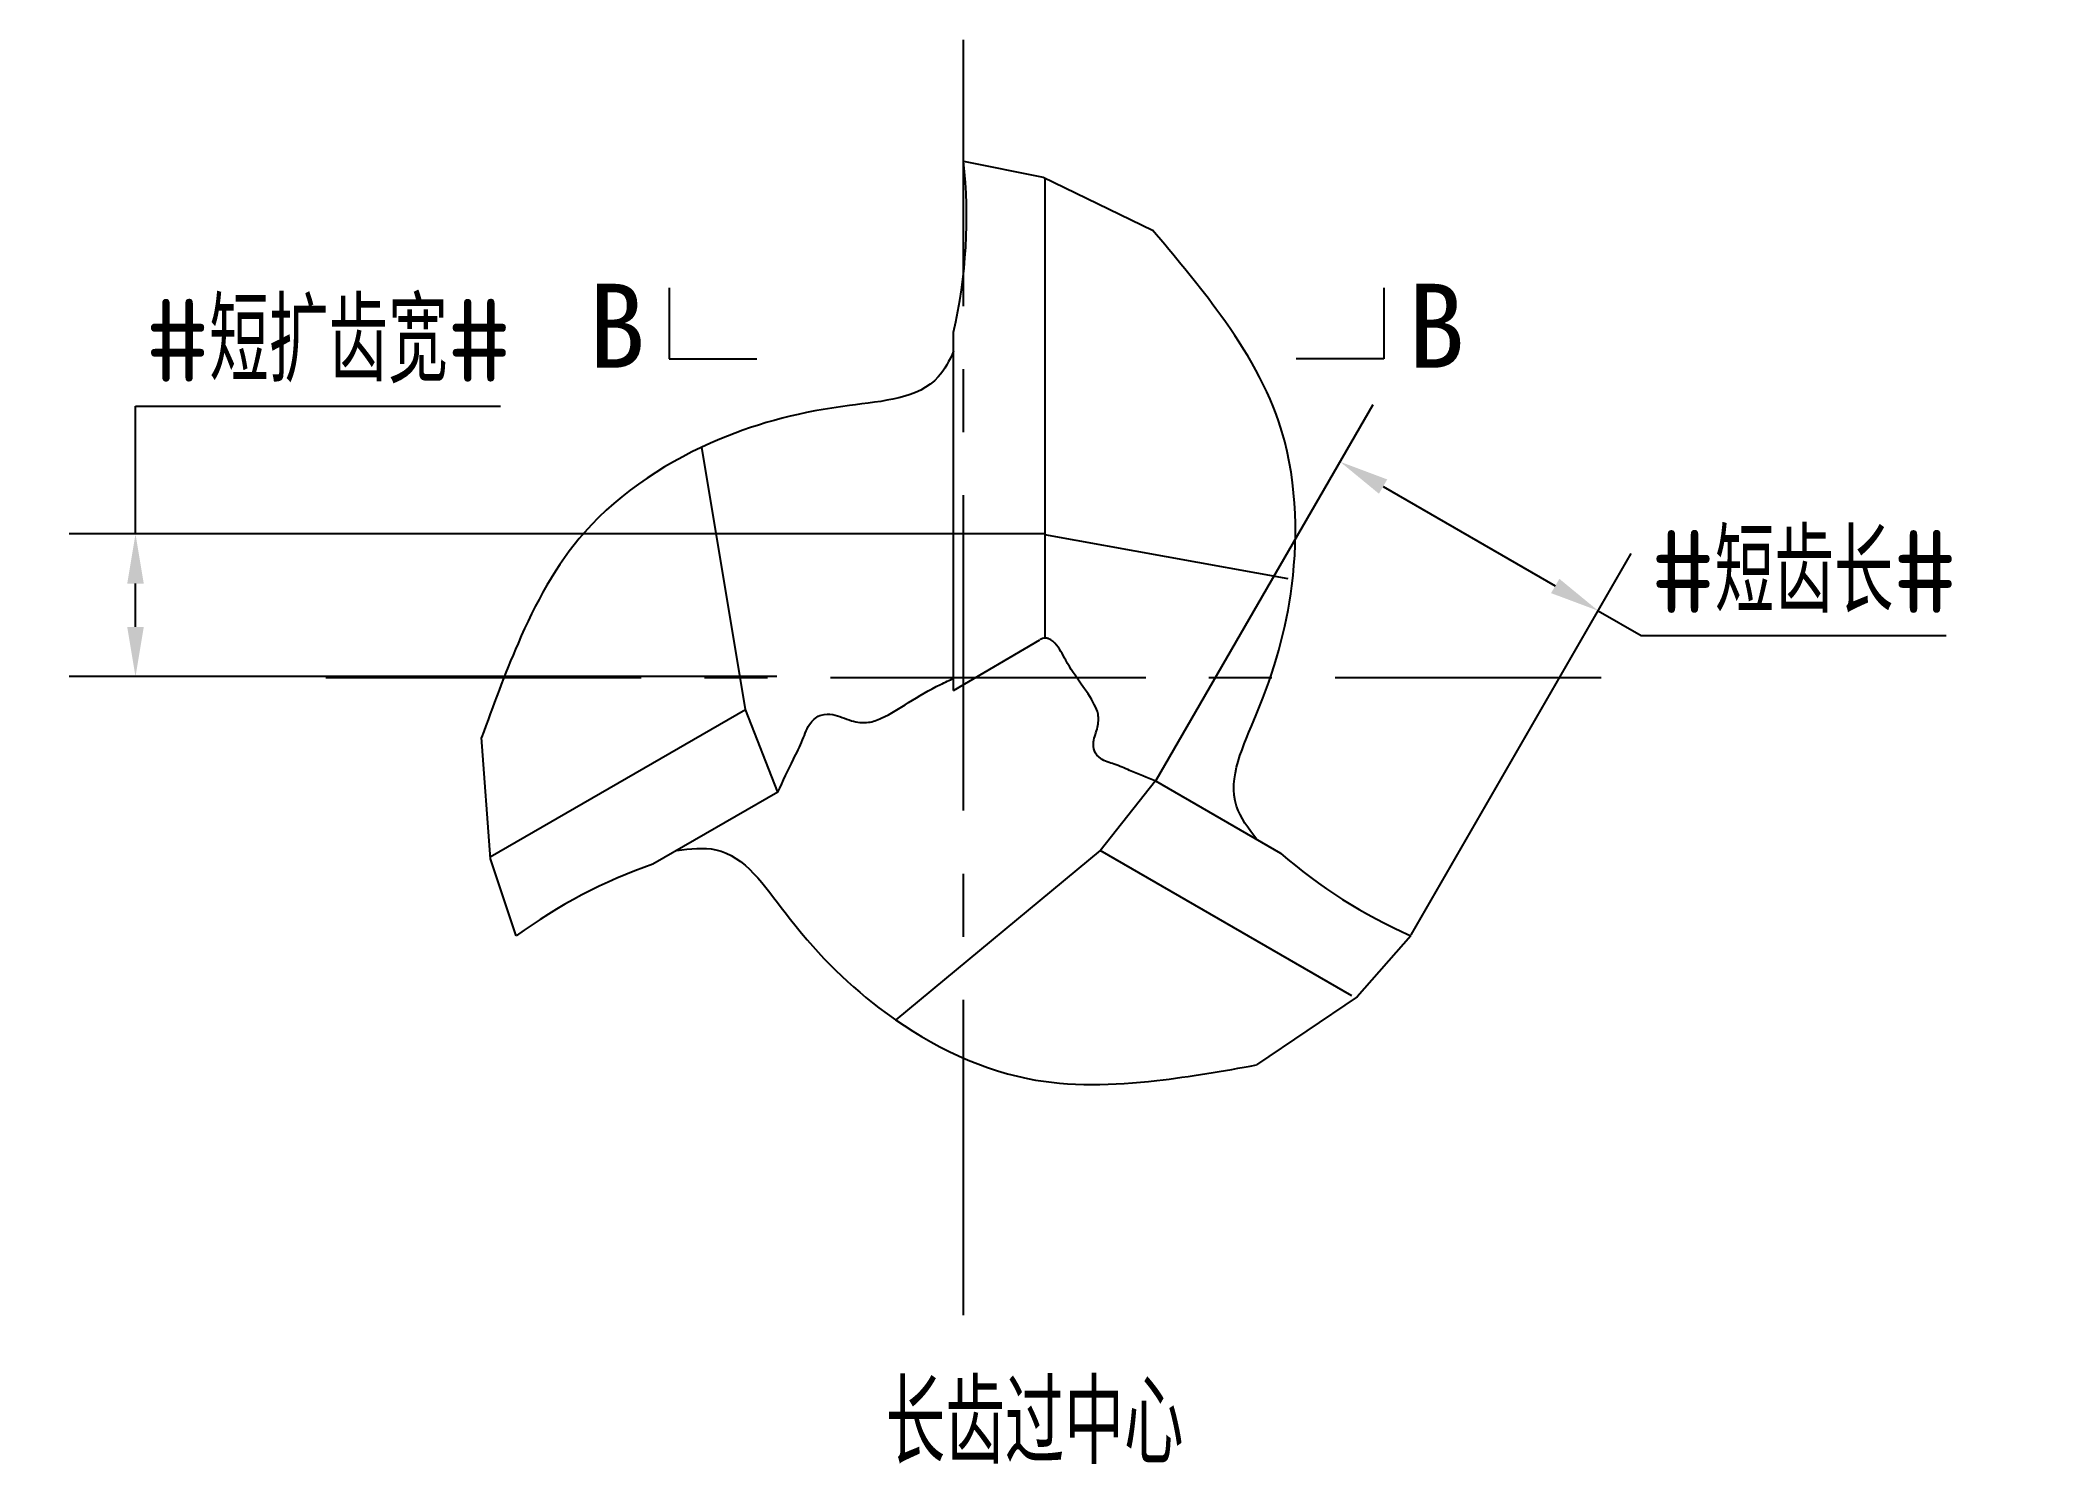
# Model space of a CAD drawing. Header units: millimetres. Extents: x 77.1 to 137.4, y 135.5 to 178.5.
import ezdxf

# ---------------------------------------------------------------- set-up
doc = ezdxf.new("R2010")
doc.units = ezdxf.units.MM
doc.linetypes.add('ACAD_ISO04W100', pattern=[30, 24, -3, 0, -3])
doc.linetypes.add('CENTER', pattern=[50.8, 31.75, -6.35, 6.35, -6.35])
for name, color, linetype in [('中心线', 2, 'ACAD_ISO04W100'), ('标注', 7, 'Continuous'), ('注释', 3, 'Continuous'), ('轮廓', 4, 'Continuous')]:
    doc.layers.add(name, color=color, linetype=linetype)
doc.styles.add('CFST0', font='gbenor.shx', dxfattribs={"bigfont": 'gbcbig.shx'})
doc.styles.get("Standard").update_dxf_attribs({"font": 'gbenor.shx'})
doc.dimstyles.new('TYToolDesignC1-1', dxfattribs={"dimtxt": 2.5, "dimasz": 1.5, "dimexe": 2, "dimexo": 0, "dimtad": 1, "dimtoh": 1, "dimdec": 3, "dimdsep": 46, "dimtxsty": 'CFST0', "dimcen": 2.502, "dimclrd": 3, "dimclre": 3, "dimclrt": 3, "dimazin": 2, "dimtfac": 1, "dimtdec": 3, "dimtmove": 0, "dimatfit": 3, "dimfxl": 1, "dimarcsym": 0})

# ---------------------------------------------------------------- blocks, each defined once
blk = doc.blocks.new('*D1')
at = {"layer": 'Defpoints', "color": 0, "transparency": 16777216}
for p in [(79.978, 163.61), (107.46, 163.61), (99.35, 159.3)]:
    blk.add_point(p, dxfattribs=at)
at = {"layer": '标注', "color": 3, "lineweight": -2, "transparency": 16777216}
for p, q in [((79.978, 163.61), (79.978, 167.47)), ((79.978, 167.47), (91.007, 167.47)), ((107.46, 163.61), (77.978, 163.61)), ((79.978, 160.8), (79.978, 162.11)), ((99.35, 159.3), (77.978, 159.3))]:
    blk.add_line(p, q, dxfattribs=at)
at = {"layer": '标注', "color": 3, "transparency": 16777216}
for points in [[(79.728, 162.11), (80.228, 162.11), (79.978, 163.61)], [(79.728, 160.8), (80.228, 160.8), (79.978, 159.3)]]:
    blk.add_solid(points, dxfattribs=at)
at = {"layer": '标注', "color": 3, "transparency": 16777216, "insert": (85.805, 169.427), "char_height": 2.5, "attachment_point": 5, "style": 'CFST0'}
blk.add_mtext('#短扩齿宽#', dxfattribs=at)
blk = doc.blocks.new('*D2')
at = {"layer": 'Defpoints', "color": 0, "transparency": 16777216}
for p in [(124.16, 161.287), (110.81, 156.17), (118.51, 151.5)]:
    blk.add_point(p, dxfattribs=at)
at = {"layer": '标注', "color": 3, "lineweight": -2, "transparency": 16777216}
for p, q in [((110.81, 156.17), (117.363, 167.52)), ((117.662, 165.038), (122.861, 162.037)), ((118.51, 151.5), (125.16, 163.019)), ((124.16, 161.287), (125.459, 160.537)), ((125.459, 160.537), (134.669, 160.537))]:
    blk.add_line(p, q, dxfattribs=at)
at = {"layer": '标注', "color": 3, "transparency": 16777216}
for points in [[(117.787, 165.255), (117.537, 164.822), (116.363, 165.788)], [(122.986, 162.253), (122.736, 161.82), (124.16, 161.287)]]:
    blk.add_solid(points, dxfattribs=at)
at = {"layer": '标注', "color": 3, "transparency": 16777216, "insert": (130.377, 162.467), "char_height": 2.5, "attachment_point": 5, "style": 'CFST0'}
blk.add_mtext('#短齿长#', dxfattribs=at)

msp = doc.modelspace()

# ---------------------------------------------------------------- linework, layer by layer
at = {"layer": '中心线', "linetype": 'CENTER', "ltscale": 0.3}
for p, q in [((104.99, 140.0112), (104.99, 178.5288)), ((85.7312, 159.27), (124.2488, 159.27))]:
    msp.add_line(p, q, dxfattribs=at)
at = {"layer": '注释'}
for p, q in [((96.0959, 171.0384), (96.0959, 168.8925)), ((117.686, 171.0384), (117.686, 168.8925)), ((96.0959, 168.8925), (98.7429, 168.8925)), ((117.686, 168.8925), (115.039, 168.8925))]:
    msp.add_line(p, q, dxfattribs=at)
at = {"layer": '轮廓', "linetype": 'Continuous'}
for p, q in [((104.99, 174.87), (107.3934, 174.3834)), ((91.48, 151.47), (90.6997, 153.7947)), ((91.48, 151.47), (90.6997, 153.7947)), ((118.5, 151.47), (116.8769, 149.6319))]:
    msp.add_line(p, q, dxfattribs=at)
at = {"layer": '轮廓'}
for p, q in [((107.3934, 174.3834), (110.6988, 172.7829)), ((107.4485, 174.3567), (107.4485, 160.4643)), ((104.69, 158.8789), (104.69, 169.6981)), ((98.4008, 158.3046), (97.08, 166.2265)), ((114.79, 162.2557), (107.4485, 163.5789)), ((104.69, 158.8789), (107.2928, 160.4103)), ((90.6953, 153.8558), (98.4008, 158.3046)), ((99.3818, 155.8092), (98.4008, 158.3046)), ((90.6997, 153.7947), (90.4331, 157.4575)), ((99.3818, 155.8092), (95.6076, 153.6313)), ((110.7861, 156.1478), (109.1137, 154.0375)), ((110.7861, 156.1478), (114.5629, 153.9655)), ((109.1207, 154.0463), (102.9394, 148.9285)), ((116.7224, 149.6574), (109.1207, 154.0463)), ((116.8769, 149.6319), (113.8381, 147.5696))]:
    msp.add_line(p, q, dxfattribs=at)
for centre, radius, start, end in [((89.3333, 173.1834), 15.7473, 347.213057, 6.148393), ((124.8491, 165.8405), 15.7105, 229.100622, 246.163461), ((100.7569, 138.7754), 15.7231, 109.1173, 126.158314)]:
    msp.add_arc(centre, radius, start, end, dxfattribs=at)
for points in [[(113.8468, 154.377), (113.234, 155.3908), (113.8317, 158.1492), (114.9061, 162.0424), (114.5127, 166.997), (112.6138, 170.4081), (110.6988, 172.7829)], [(110.7957, 156.144), (110.0071, 156.4656), (109.5429, 156.6546), (109.1327, 156.8241), (108.9416, 157.0569), (108.9171, 157.3269), (109.0352, 157.7693), (109.0507, 158.1666), (108.9396, 158.4584), (108.541, 159.0751), (108.0787, 159.7919), (107.7503, 160.3054), (107.6845, 160.368), (107.5512, 160.4466), (107.4508, 160.4644), (107.2926, 160.4166)], [(96.3241, 154.0463), (97.5085, 154.0701), (99.5985, 152.1732), (102.4329, 149.2962), (106.9204, 147.1596), (110.824, 147.0986), (113.8381, 147.5696)]]:
    msp.add_spline(points, degree=3, dxfattribs=at)
for points, knots in [([(104.69, 169.133), (104.5614, 168.8415), (103.9901, 167.7128), (100.9779, 167.5182), (97.3255, 166.6002), (93.4671, 164.1644), (91.5676, 160.5875), (90.779, 158.4119), (90.4331, 157.4575)], [0.2645767, 0.2645767, 0.2645767, 0.2645767, 1.184656, 4.0070799, 8.0457692, 13.0159516, 16.9200276, 19.9707155, 19.9707155, 19.9707155, 19.9707155]), ([(99.3818, 155.8092), (99.5351, 156.142), (99.7791, 156.6714), (100.1361, 157.3563), (100.2963, 157.8821), (100.6663, 158.1761), (101.1341, 158.1683), (101.5678, 157.9438), (102.0882, 157.8759), (102.6816, 158.0989), (103.37, 158.5455), (104.0819, 158.973), (104.5599, 159.1866), (104.69, 159.2578)], [0.0010864, 0.0010864, 0.0010864, 0.0010864, 0.2729469, 0.4335862, 0.5758571, 0.6723756, 0.7592545, 0.906006, 1.0334394, 1.1335256, 1.368858, 1.64222, 1.7521953, 1.7521953, 1.7521953, 1.7521953])]:
    msp.add_open_spline(points, degree=3, knots=knots, dxfattribs=at)

# ---------------------------------------------------------------- texts
at = {"layer": '注释', "char_height": 2.53935, "width": 21.860635}
for insert, attachment_point in [((93.6512, 171.1655), 1), ((120.1307, 171.1655), 3)]:
    msp.add_mtext('{\\f宋体|b0|i0|c134|p2;B}', dxfattribs=dict(at, insert=insert, attachment_point=attachment_point))
at = {"layer": '注释', "insert": (102.6346, 138.012), "char_height": 2.5, "width": 11.402708, "attachment_point": 1, "style": 'CFST0'}
msp.add_mtext('长齿过中心', dxfattribs=at)

# ---------------------------------------------------------------- dimensions: what is measured, and where the dimension line sits
at = {"layer": '标注'}
dim = msp.add_linear_dim(base=(79.9781, 163.61), p1=(99.35, 159.3), p2=(107.46, 163.61), angle=89.999998, text='#短扩齿宽#', dimstyle='TYToolDesignC1-1', dxfattribs=at)
dim.commit()
dim.dimension.update_dxf_attribs({"geometry": '*D1', "text_midpoint": (85.8053, 167.4695), "dimtype": 160})
dim = msp.add_linear_dim(base=(124.1604, 161.2867), p1=(110.81, 156.17), p2=(118.51, 151.5), angle=149.999997, text='#短齿长#', dimstyle='TYToolDesignC1-1', dxfattribs=at)
dim.commit()
dim.dimension.update_dxf_attribs({"geometry": '*D2', "text_midpoint": (130.3767, 162.4668)})

doc.saveas('drawing.dxf')
